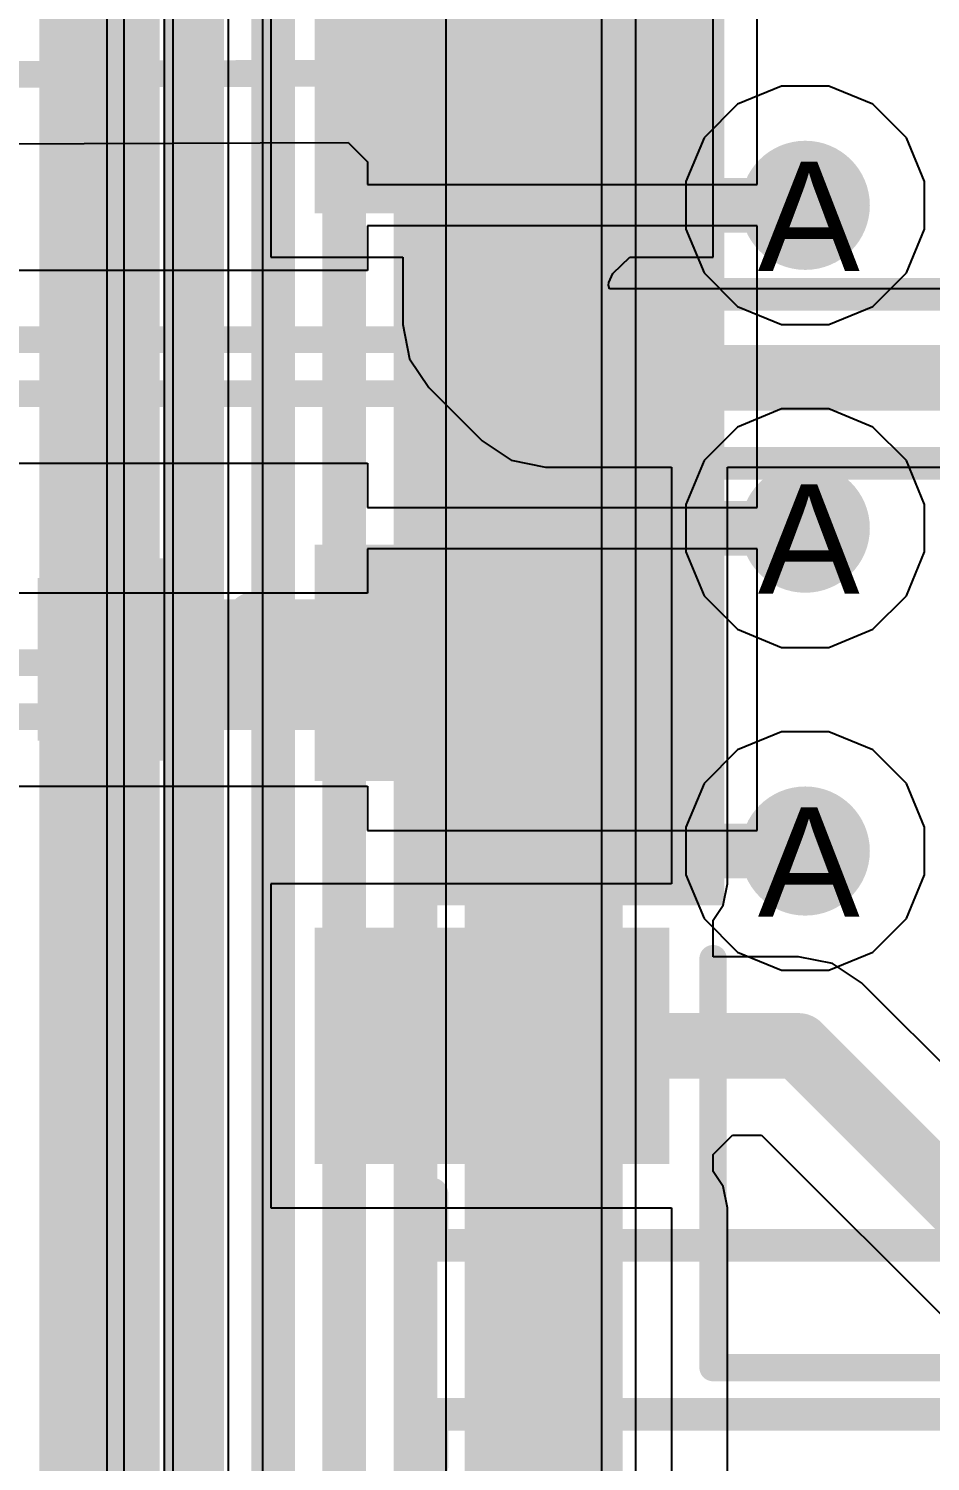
# Model space of a CAD drawing. Header units: inches. Extents: x 0 to 5271, y 0 to 5417.
# Drawn here: x 141.77 to 145.96, y 72.26 to 78.91 of the extents above; entities that cross this region are included whole.
import ezdxf

# ---------------------------------------------------------------- set-up
doc = ezdxf.new("R2010")
doc.units = ezdxf.units.IN
for name, color, linetype in [('Bottom Layer', 5, 'Continuous'), ('Bottom Overlay', 54, 'Continuous'), ('Bottom Paste', 16, 'Continuous'), ('Bottom Solder', 6, 'Continuous'), ('Drill Drawing', 1, 'Continuous'), ('L2_GND1', 16, 'Continuous'), ('L3_SIG1', 76, 'Continuous'), ('L4_PWR', 90, 'Continuous'), ('L5_GND2', 156, 'Continuous'), ('L6_SIG2', 130, 'Continuous'), ('L7_GND3', 216, 'Continuous'), ('Top Layer', 1, 'Continuous'), ('Top Overlay', 2, 'Continuous'), ('Top Paste', 8, 'Continuous'), ('Top Solder', 216, 'Continuous'), ('Via Holes', 16, 'Continuous')]:
    doc.layers.add(name, color=color, linetype=linetype)
doc.styles.add('Arial', font='', dxfattribs={"height": 0.2})
doc.styles.get('Arial').set_extended_font_data('Arial')

# ---------------------------------------------------------------- blocks, each defined once
blk = doc.blocks.new('TF31_30S_0_5SH_800__B_121')
at = {"layer": 'Bottom Layer'}
for points in [[(3.9, -2.275), (3.6, -2.275), (3.6, -0.975), (3.9, -0.975)], [(4.4, -2.275), (4.1, -2.275), (4.1, -0.975), (4.4, -0.975)], [(4.9, -2.275), (4.6, -2.275), (4.6, -0.975), (4.9, -0.975)], [(5.4, -2.275), (5.1, -2.275), (5.1, -0.975), (5.4, -0.975)], [(5.9, -2.275), (5.6, -2.275), (5.6, -0.975), (5.9, -0.975)], [(6.4, -2.275), (6.1, -2.275), (6.1, -0.975), (6.4, -0.975)], [(6.9, -2.275), (6.6, -2.275), (6.6, -0.975), (6.9, -0.975)], [(7.4, -2.275), (7.1, -2.275), (7.1, -0.975), (7.4, -0.975)]]:
    blk.add_hatch(color=5, dxfattribs=at).paths.add_polyline_path(points)
at = {"layer": 'Bottom Paste'}
for points in [[(3.9, -2.275), (3.6, -2.275), (3.6, -0.975), (3.9, -0.975)], [(4.4, -2.275), (4.1, -2.275), (4.1, -0.975), (4.4, -0.975)], [(4.9, -2.275), (4.6, -2.275), (4.6, -0.975), (4.9, -0.975)], [(5.4, -2.275), (5.1, -2.275), (5.1, -0.975), (5.4, -0.975)], [(5.9, -2.275), (5.6, -2.275), (5.6, -0.975), (5.9, -0.975)], [(6.4, -2.275), (6.1, -2.275), (6.1, -0.975), (6.4, -0.975)], [(6.9, -2.275), (6.6, -2.275), (6.6, -0.975), (6.9, -0.975)], [(7.4, -2.275), (7.1, -2.275), (7.1, -0.975), (7.4, -0.975)]]:
    blk.add_hatch(color=16, dxfattribs=at).paths.add_polyline_path(points)
at = {"layer": 'Bottom Solder'}
for points in [[(3.5016, -2.3766), (2.9984, -2.3766), (2.9984, -0.8734), (3.5016, -0.8734)], [(4.0016, -2.3766), (3.4984, -2.3766), (3.4984, -0.8734), (4.0016, -0.8734)], [(4.5016, -2.3766), (3.9984, -2.3766), (3.9984, -0.8734), (4.5016, -0.8734)], [(5.0016, -2.3766), (4.4984, -2.3766), (4.4984, -0.8734), (5.0016, -0.8734)], [(5.5016, -2.3766), (4.9984, -2.3766), (4.9984, -0.8734), (5.5016, -0.8734)], [(6.0016, -2.3766), (5.4984, -2.3766), (5.4984, -0.8734), (6.0016, -0.8734)], [(6.5016, -2.3766), (5.9984, -2.3766), (5.9984, -0.8734), (6.5016, -0.8734)], [(7.0016, -2.3766), (6.4984, -2.3766), (6.4984, -0.8734), (7.0016, -0.8734)], [(7.5016, -2.3766), (6.9984, -2.3766), (6.9984, -0.8734), (7.5016, -0.8734)]]:
    blk.add_hatch(color=6, dxfattribs=at).paths.add_polyline_path(points)
at = {"layer": 'Bottom Overlay'}
for points in [[(9.65, -0.925, 0.127, 0.127, 0), (9.65, 0.175, 0.127, 0.127, 0)], [(9.65, -0.925, 0.127, 0.127, 0), (7.75, -0.925, 0.127, 0.127, 0)]]:
    blk.add_lwpolyline(points, format="xyseb", dxfattribs=at)
for points in [[(7.7182, -0.925, 0.0635, 0.0635, 1), (7.7817, -0.925, 0.0635, 0.0635, 1)], [(9.6183, -0.925, 0.0635, 0.0635, 1), (9.6818, -0.925, 0.0635, 0.0635, 1)], [(9.6183, -0.925, 0.0635, 0.0635, 1), (9.6818, -0.925, 0.0635, 0.0635, 1)]]:
    blk.add_lwpolyline(points, format="xyseb", close=True, dxfattribs=at)
blk = doc.blocks.new('SMD3535_338')
at = {"layer": 'Top Layer'}
for points in [[(-2.41, 1.3885), (-0.865, 1.3885), (-0.865, 0.3915), (-2.41, 0.3915)], [(0.8651, 1.3885), (2.4101, 1.3885), (2.4101, 0.3915), (0.8651, 0.3915)], [(-2.41, -0.3915), (-0.865, -0.3915), (-0.865, -1.3885), (-2.41, -1.3885)], [(0.8651, -0.3915), (2.4101, -0.3915), (2.4101, -1.3885), (0.8651, -1.3885)]]:
    blk.add_hatch(color=1, dxfattribs=at).paths.add_polyline_path(points)
at = {"layer": 'Top Paste'}
for points in [[(-2.41, 1.3885), (-0.865, 1.3885), (-0.865, 0.3915), (-2.41, 0.3915)], [(0.8651, 1.3885), (2.4101, 1.3885), (2.4101, 0.3915), (0.8651, 0.3915)], [(-2.41, -0.3915), (-0.865, -0.3915), (-0.865, -1.3885), (-2.41, -1.3885)], [(0.8651, -0.3915), (2.4101, -0.3915), (2.4101, -1.3885), (0.8651, -1.3885)]]:
    blk.add_hatch(color=8, dxfattribs=at).paths.add_polyline_path(points)
at = {"layer": 'Top Solder'}
for points in [[(-2.4608, 1.4393), (-0.8142, 1.4393), (-0.8142, 0.3407), (-2.4608, 0.3407)], [(0.8143, 1.4393), (2.4609, 1.4393), (2.4609, 0.3407), (0.8143, 0.3407)], [(-2.4608, -0.3407), (-0.8142, -0.3407), (-0.8142, -1.4393), (-2.4608, -1.4393)], [(0.8143, -0.3407), (2.4609, -0.3407), (2.4609, -1.4393), (0.8143, -1.4393)]]:
    blk.add_hatch(color=216, dxfattribs=at).paths.add_polyline_path(points)
at = {"layer": 'Top Overlay'}
for points in [[(-1.9162, 1.5789, 0.1524, 0.1524, 0), (-1.9162, 1.8162, 0.1524, 0.1524, 0)], [(-1.9162, 1.8162, 0.1524, 0.1524, 0), (1.9162, 1.8162, 0.1524, 0.1524, 0)], [(1.9162, 1.5789, 0.1524, 0.1524, 0), (1.9162, 1.8162, 0.1524, 0.1524, 0)], [(-2.7432, 0.8382, 0.254, 0.254, 0), (-2.7432, 1.0922, 0.254, 0.254, 0)], [(-2.7432, 1.0922, 0.254, 0.254, 0), (-2.6162, 0.9652, 0.254, 0.254, 0)], [(-2.7432, 0.8382, 0.254, 0.254, 0), (-2.6162, 0.9652, 0.254, 0.254, 0)], [(2.54, -0.889, 0.254, 0.254, 0), (2.921, -0.889, 0.254, 0.254, 0)], [(-1.9162, -1.8162, 0.1524, 0.1524, 0), (-1.9162, -1.5789, 0.1524, 0.1524, 0)], [(1.9162, -1.8162, 0.1524, 0.1524, 0), (1.9162, -1.5789, 0.1524, 0.1524, 0)], [(2.1448, -2.0448, 0.1524, 0.1524, 0), (2.1448, -1.5789, 0.1524, 0.1524, 0)], [(-1.9162, -1.8162, 0.1524, 0.1524, 0), (1.9162, -1.8162, 0.1524, 0.1524, 0)], [(1.7768, -2.0448, 0.1524, 0.1524, 0), (2.1448, -2.0448, 0.1524, 0.1524, 0)]]:
    blk.add_lwpolyline(points, format="xyseb", dxfattribs=at)
for points in [[(-1.9543, 1.8162, 0.0762, 0.0762, 1), (-1.8781, 1.8162, 0.0762, 0.0762, 1)], [(-1.9543, 1.8162, 0.0762, 0.0762, 1), (-1.8781, 1.8162, 0.0762, 0.0762, 1)], [(1.8781, 1.8162, 0.0762, 0.0762, 1), (1.9543, 1.8162, 0.0762, 0.0762, 1)], [(1.8781, 1.8162, 0.0762, 0.0762, 1), (1.9543, 1.8162, 0.0762, 0.0762, 1)], [(-1.9543, 1.5789, 0.0762, 0.0762, 1), (-1.8781, 1.5789, 0.0762, 0.0762, 1)], [(1.8781, 1.5789, 0.0762, 0.0762, 1), (1.9543, 1.5789, 0.0762, 0.0762, 1)], [(-2.8067, 1.0922, 0.127, 0.127, 1), (-2.6797, 1.0922, 0.127, 0.127, 1)], [(-2.8067, 1.0922, 0.127, 0.127, 1), (-2.6797, 1.0922, 0.127, 0.127, 1)], [(-2.6797, 0.9652, 0.127, 0.127, 1), (-2.5527, 0.9652, 0.127, 0.127, 1)], [(-2.6797, 0.9652, 0.127, 0.127, 1), (-2.5527, 0.9652, 0.127, 0.127, 1)], [(-2.8067, 0.8382, 0.127, 0.127, 1), (-2.6797, 0.8382, 0.127, 0.127, 1)], [(-2.8067, 0.8382, 0.127, 0.127, 1), (-2.6797, 0.8382, 0.127, 0.127, 1)], [(2.4765, -0.889, 0.127, 0.127, 1), (2.6035, -0.889, 0.127, 0.127, 1)], [(2.8575, -0.889, 0.127, 0.127, 1), (2.9845, -0.889, 0.127, 0.127, 1)], [(-1.9543, -1.5789, 0.0762, 0.0762, 1), (-1.8781, -1.5789, 0.0762, 0.0762, 1)], [(1.8781, -1.5789, 0.0762, 0.0762, 1), (1.9543, -1.5789, 0.0762, 0.0762, 1)], [(2.1067, -1.5789, 0.0762, 0.0762, 1), (2.1829, -1.5789, 0.0762, 0.0762, 1)], [(-1.9543, -1.8162, 0.0762, 0.0762, 1), (-1.8781, -1.8162, 0.0762, 0.0762, 1)], [(-1.9543, -1.8162, 0.0762, 0.0762, 1), (-1.8781, -1.8162, 0.0762, 0.0762, 1)], [(1.8781, -1.8162, 0.0762, 0.0762, 1), (1.9543, -1.8162, 0.0762, 0.0762, 1)], [(1.8781, -1.8162, 0.0762, 0.0762, 1), (1.9543, -1.8162, 0.0762, 0.0762, 1)], [(1.7387, -2.0448, 0.0762, 0.0762, 1), (1.8149, -2.0448, 0.0762, 0.0762, 1)], [(2.1067, -2.0448, 0.0762, 0.0762, 1), (2.1829, -2.0448, 0.0762, 0.0762, 1)], [(2.1067, -2.0448, 0.0762, 0.0762, 1), (2.1829, -2.0448, 0.0762, 0.0762, 1)]]:
    blk.add_lwpolyline(points, format="xyseb", close=True, dxfattribs=at)
blk = doc.blocks.new('SMD3535_339')
at = {"layer": 'Top Layer'}
for points in [[(-2.41, 1.3885), (-0.865, 1.3885), (-0.865, 0.3915), (-2.41, 0.3915)], [(0.8651, 1.3885), (2.4101, 1.3885), (2.4101, 0.3915), (0.8651, 0.3915)], [(-2.41, -0.3915), (-0.865, -0.3915), (-0.865, -1.3885), (-2.41, -1.3885)], [(0.8651, -0.3915), (2.4101, -0.3915), (2.4101, -1.3885), (0.8651, -1.3885)]]:
    blk.add_hatch(color=1, dxfattribs=at).paths.add_polyline_path(points)
at = {"layer": 'Top Paste'}
for points in [[(-2.41, 1.3885), (-0.865, 1.3885), (-0.865, 0.3915), (-2.41, 0.3915)], [(0.8651, 1.3885), (2.4101, 1.3885), (2.4101, 0.3915), (0.8651, 0.3915)], [(-2.41, -0.3915), (-0.865, -0.3915), (-0.865, -1.3885), (-2.41, -1.3885)], [(0.8651, -0.3915), (2.4101, -0.3915), (2.4101, -1.3885), (0.8651, -1.3885)]]:
    blk.add_hatch(color=8, dxfattribs=at).paths.add_polyline_path(points)
at = {"layer": 'Top Solder'}
for points in [[(-2.4608, 1.4393), (-0.8142, 1.4393), (-0.8142, 0.3407), (-2.4608, 0.3407)], [(0.8143, 1.4393), (2.4609, 1.4393), (2.4609, 0.3407), (0.8143, 0.3407)], [(-2.4608, -0.3407), (-0.8142, -0.3407), (-0.8142, -1.4393), (-2.4608, -1.4393)], [(0.8143, -0.3407), (2.4609, -0.3407), (2.4609, -1.4393), (0.8143, -1.4393)]]:
    blk.add_hatch(color=216, dxfattribs=at).paths.add_polyline_path(points)
at = {"layer": 'Top Overlay'}
for points in [[(-1.9162, 1.8162, 0.1524, 0.1524, 0), (1.9162, 1.8162, 0.1524, 0.1524, 0)], [(-1.9162, 1.5789, 0.1524, 0.1524, 0), (-1.9162, 1.8162, 0.1524, 0.1524, 0)], [(1.9162, 1.5789, 0.1524, 0.1524, 0), (1.9162, 1.8162, 0.1524, 0.1524, 0)], [(-2.7432, 1.0922, 0.254, 0.254, 0), (-2.6162, 0.9652, 0.254, 0.254, 0)], [(-2.7432, 0.8382, 0.254, 0.254, 0), (-2.7432, 1.0922, 0.254, 0.254, 0)], [(-2.7432, 0.8382, 0.254, 0.254, 0), (-2.6162, 0.9652, 0.254, 0.254, 0)], [(2.54, -0.889, 0.254, 0.254, 0), (2.921, -0.889, 0.254, 0.254, 0)], [(-1.9162, -1.8162, 0.1524, 0.1524, 0), (-1.9162, -1.5789, 0.1524, 0.1524, 0)], [(1.9162, -1.8162, 0.1524, 0.1524, 0), (1.9162, -1.5789, 0.1524, 0.1524, 0)], [(2.1448, -2.0448, 0.1524, 0.1524, 0), (2.1448, -1.5789, 0.1524, 0.1524, 0)], [(-1.9162, -1.8162, 0.1524, 0.1524, 0), (1.9162, -1.8162, 0.1524, 0.1524, 0)], [(1.7768, -2.0448, 0.1524, 0.1524, 0), (2.1448, -2.0448, 0.1524, 0.1524, 0)]]:
    blk.add_lwpolyline(points, format="xyseb", dxfattribs=at)
for points in [[(-1.9543, 1.8162, 0.0762, 0.0762, 1), (-1.8781, 1.8162, 0.0762, 0.0762, 1)], [(-1.9543, 1.8162, 0.0762, 0.0762, 1), (-1.8781, 1.8162, 0.0762, 0.0762, 1)], [(1.8781, 1.8162, 0.0762, 0.0762, 1), (1.9543, 1.8162, 0.0762, 0.0762, 1)], [(1.8781, 1.8162, 0.0762, 0.0762, 1), (1.9543, 1.8162, 0.0762, 0.0762, 1)], [(-1.9543, 1.5789, 0.0762, 0.0762, 1), (-1.8781, 1.5789, 0.0762, 0.0762, 1)], [(1.8781, 1.5789, 0.0762, 0.0762, 1), (1.9543, 1.5789, 0.0762, 0.0762, 1)], [(-2.8067, 1.0922, 0.127, 0.127, 1), (-2.6797, 1.0922, 0.127, 0.127, 1)], [(-2.8067, 1.0922, 0.127, 0.127, 1), (-2.6797, 1.0922, 0.127, 0.127, 1)], [(-2.6797, 0.9652, 0.127, 0.127, 1), (-2.5527, 0.9652, 0.127, 0.127, 1)], [(-2.6797, 0.9652, 0.127, 0.127, 1), (-2.5527, 0.9652, 0.127, 0.127, 1)], [(-2.8067, 0.8382, 0.127, 0.127, 1), (-2.6797, 0.8382, 0.127, 0.127, 1)], [(-2.8067, 0.8382, 0.127, 0.127, 1), (-2.6797, 0.8382, 0.127, 0.127, 1)], [(2.4765, -0.889, 0.127, 0.127, 1), (2.6035, -0.889, 0.127, 0.127, 1)], [(2.8575, -0.889, 0.127, 0.127, 1), (2.9845, -0.889, 0.127, 0.127, 1)], [(-1.9543, -1.5789, 0.0762, 0.0762, 1), (-1.8781, -1.5789, 0.0762, 0.0762, 1)], [(1.8781, -1.5789, 0.0762, 0.0762, 1), (1.9543, -1.5789, 0.0762, 0.0762, 1)], [(2.1067, -1.5789, 0.0762, 0.0762, 1), (2.1829, -1.5789, 0.0762, 0.0762, 1)], [(-1.9543, -1.8162, 0.0762, 0.0762, 1), (-1.8781, -1.8162, 0.0762, 0.0762, 1)], [(-1.9543, -1.8162, 0.0762, 0.0762, 1), (-1.8781, -1.8162, 0.0762, 0.0762, 1)], [(1.8781, -1.8162, 0.0762, 0.0762, 1), (1.9543, -1.8162, 0.0762, 0.0762, 1)], [(1.8781, -1.8162, 0.0762, 0.0762, 1), (1.9543, -1.8162, 0.0762, 0.0762, 1)], [(1.7387, -2.0448, 0.0762, 0.0762, 1), (1.8149, -2.0448, 0.0762, 0.0762, 1)], [(2.1067, -2.0448, 0.0762, 0.0762, 1), (2.1829, -2.0448, 0.0762, 0.0762, 1)], [(2.1067, -2.0448, 0.0762, 0.0762, 1), (2.1829, -2.0448, 0.0762, 0.0762, 1)]]:
    blk.add_lwpolyline(points, format="xyseb", close=True, dxfattribs=at)
blk = doc.blocks.new('SMD3535_340')
at = {"layer": 'Top Layer'}
for points in [[(-2.41, 1.3885), (-0.865, 1.3885), (-0.865, 0.3915), (-2.41, 0.3915)], [(0.8651, 1.3885), (2.4101, 1.3885), (2.4101, 0.3915), (0.8651, 0.3915)], [(-2.41, -0.3915), (-0.865, -0.3915), (-0.865, -1.3885), (-2.41, -1.3885)], [(0.8651, -0.3915), (2.4101, -0.3915), (2.4101, -1.3885), (0.8651, -1.3885)]]:
    blk.add_hatch(color=1, dxfattribs=at).paths.add_polyline_path(points)
at = {"layer": 'Top Paste'}
for points in [[(-2.41, 1.3885), (-0.865, 1.3885), (-0.865, 0.3915), (-2.41, 0.3915)], [(0.8651, 1.3885), (2.4101, 1.3885), (2.4101, 0.3915), (0.8651, 0.3915)], [(-2.41, -0.3915), (-0.865, -0.3915), (-0.865, -1.3885), (-2.41, -1.3885)], [(0.8651, -0.3915), (2.4101, -0.3915), (2.4101, -1.3885), (0.8651, -1.3885)]]:
    blk.add_hatch(color=8, dxfattribs=at).paths.add_polyline_path(points)
at = {"layer": 'Top Solder'}
for points in [[(-2.4608, 1.4393), (-0.8142, 1.4393), (-0.8142, 0.3407), (-2.4608, 0.3407)], [(0.8143, 1.4393), (2.4609, 1.4393), (2.4609, 0.3407), (0.8143, 0.3407)], [(-2.4608, -0.3407), (-0.8142, -0.3407), (-0.8142, -1.4393), (-2.4608, -1.4393)], [(0.8143, -0.3407), (2.4609, -0.3407), (2.4609, -1.4393), (0.8143, -1.4393)]]:
    blk.add_hatch(color=216, dxfattribs=at).paths.add_polyline_path(points)
at = {"layer": 'Top Overlay'}
for points in [[(-1.9162, 1.5789, 0.1524, 0.1524, 0), (-1.9162, 1.8162, 0.1524, 0.1524, 0)], [(-1.9162, 1.8162, 0.1524, 0.1524, 0), (1.9162, 1.8162, 0.1524, 0.1524, 0)], [(1.9162, 1.5789, 0.1524, 0.1524, 0), (1.9162, 1.8162, 0.1524, 0.1524, 0)], [(-2.7432, 0.8382, 0.254, 0.254, 0), (-2.7432, 1.0922, 0.254, 0.254, 0)], [(-2.7432, 1.0922, 0.254, 0.254, 0), (-2.6162, 0.9652, 0.254, 0.254, 0)], [(-2.7432, 0.8382, 0.254, 0.254, 0), (-2.6162, 0.9652, 0.254, 0.254, 0)], [(2.54, -0.889, 0.254, 0.254, 0), (2.921, -0.889, 0.254, 0.254, 0)], [(-1.9162, -1.8162, 0.1524, 0.1524, 0), (-1.9162, -1.5789, 0.1524, 0.1524, 0)], [(1.9162, -1.8162, 0.1524, 0.1524, 0), (1.9162, -1.5789, 0.1524, 0.1524, 0)], [(2.1448, -2.0448, 0.1524, 0.1524, 0), (2.1448, -1.5789, 0.1524, 0.1524, 0)], [(-1.9162, -1.8162, 0.1524, 0.1524, 0), (1.9162, -1.8162, 0.1524, 0.1524, 0)], [(1.7768, -2.0448, 0.1524, 0.1524, 0), (2.1448, -2.0448, 0.1524, 0.1524, 0)]]:
    blk.add_lwpolyline(points, format="xyseb", dxfattribs=at)
for points in [[(-1.9543, 1.8162, 0.0762, 0.0762, 1), (-1.8781, 1.8162, 0.0762, 0.0762, 1)], [(-1.9543, 1.8162, 0.0762, 0.0762, 1), (-1.8781, 1.8162, 0.0762, 0.0762, 1)], [(1.8781, 1.8162, 0.0762, 0.0762, 1), (1.9543, 1.8162, 0.0762, 0.0762, 1)], [(1.8781, 1.8162, 0.0762, 0.0762, 1), (1.9543, 1.8162, 0.0762, 0.0762, 1)], [(-1.9543, 1.5789, 0.0762, 0.0762, 1), (-1.8781, 1.5789, 0.0762, 0.0762, 1)], [(1.8781, 1.5789, 0.0762, 0.0762, 1), (1.9543, 1.5789, 0.0762, 0.0762, 1)], [(-2.8067, 1.0922, 0.127, 0.127, 1), (-2.6797, 1.0922, 0.127, 0.127, 1)], [(-2.8067, 1.0922, 0.127, 0.127, 1), (-2.6797, 1.0922, 0.127, 0.127, 1)], [(-2.6797, 0.9652, 0.127, 0.127, 1), (-2.5527, 0.9652, 0.127, 0.127, 1)], [(-2.6797, 0.9652, 0.127, 0.127, 1), (-2.5527, 0.9652, 0.127, 0.127, 1)], [(-2.8067, 0.8382, 0.127, 0.127, 1), (-2.6797, 0.8382, 0.127, 0.127, 1)], [(-2.8067, 0.8382, 0.127, 0.127, 1), (-2.6797, 0.8382, 0.127, 0.127, 1)], [(2.4765, -0.889, 0.127, 0.127, 1), (2.6035, -0.889, 0.127, 0.127, 1)], [(2.8575, -0.889, 0.127, 0.127, 1), (2.9845, -0.889, 0.127, 0.127, 1)], [(-1.9543, -1.5789, 0.0762, 0.0762, 1), (-1.8781, -1.5789, 0.0762, 0.0762, 1)], [(1.8781, -1.5789, 0.0762, 0.0762, 1), (1.9543, -1.5789, 0.0762, 0.0762, 1)], [(2.1067, -1.5789, 0.0762, 0.0762, 1), (2.1829, -1.5789, 0.0762, 0.0762, 1)], [(-1.9543, -1.8162, 0.0762, 0.0762, 1), (-1.8781, -1.8162, 0.0762, 0.0762, 1)], [(-1.9543, -1.8162, 0.0762, 0.0762, 1), (-1.8781, -1.8162, 0.0762, 0.0762, 1)], [(1.8781, -1.8162, 0.0762, 0.0762, 1), (1.9543, -1.8162, 0.0762, 0.0762, 1)], [(1.8781, -1.8162, 0.0762, 0.0762, 1), (1.9543, -1.8162, 0.0762, 0.0762, 1)], [(1.7387, -2.0448, 0.0762, 0.0762, 1), (1.8149, -2.0448, 0.0762, 0.0762, 1)], [(2.1067, -2.0448, 0.0762, 0.0762, 1), (2.1829, -2.0448, 0.0762, 0.0762, 1)], [(2.1067, -2.0448, 0.0762, 0.0762, 1), (2.1829, -2.0448, 0.0762, 0.0762, 1)]]:
    blk.add_lwpolyline(points, format="xyseb", close=True, dxfattribs=at)
blk = doc.blocks.new('C___0402_344')
at = {"layer": 'Top Layer'}
for points in [[(-0.6985, -0.3176), (-0.6985, 0.3174), (-0.2413, 0.3174), (-0.2413, -0.3176)], [(0.2413, -0.3176), (0.2413, 0.3174), (0.6985, 0.3174), (0.6985, -0.3176)]]:
    blk.add_hatch(color=1, dxfattribs=at).paths.add_polyline_path(points)
at = {"layer": 'Top Paste'}
for points in [[(-0.6985, -0.3176), (-0.6985, 0.3174), (-0.2413, 0.3174), (-0.2413, -0.3176)], [(0.2413, -0.3176), (0.2413, 0.3174), (0.6985, 0.3174), (0.6985, -0.3176)]]:
    blk.add_hatch(color=8, dxfattribs=at).paths.add_polyline_path(points)
at = {"layer": 'Top Solder'}
for points in [[(-0.7585, -0.3776), (-0.7585, 0.3774), (-0.1813, 0.3774), (-0.1813, -0.3776)], [(0.1813, -0.3776), (0.1813, 0.3774), (0.7585, 0.3774), (0.7585, -0.3776)]]:
    blk.add_hatch(color=216, dxfattribs=at).paths.add_polyline_path(points)
at = {"layer": 'Top Overlay'}
for points in [[(-0.7874, 0.4063, 0.127, 0.127, 0), (-0.2794, 0.4063, 0.127, 0.127, 0)], [(-0.7874, -0.4065, 0.127, 0.127, 0), (-0.7874, 0.4063, 0.127, 0.127, 0)], [(0.2794, 0.4063, 0.127, 0.127, 0), (0.7874, 0.4063, 0.127, 0.127, 0)], [(0.7874, -0.4065, 0.127, 0.127, 0), (0.7874, 0.4063, 0.127, 0.127, 0)], [(-0.7874, -0.4065, 0.127, 0.127, 0), (-0.2794, -0.4065, 0.127, 0.127, 0)], [(0.2794, -0.4065, 0.127, 0.127, 0), (0.7874, -0.4065, 0.127, 0.127, 0)]]:
    blk.add_lwpolyline(points, format="xyseb", dxfattribs=at)
for points in [[(-0.8191, 0.4063, 0.0635, 0.0635, 1), (-0.7556, 0.4063, 0.0635, 0.0635, 1)], [(-0.8191, 0.4063, 0.0635, 0.0635, 1), (-0.7556, 0.4063, 0.0635, 0.0635, 1)], [(-0.3111, 0.4063, 0.0635, 0.0635, 1), (-0.2476, 0.4063, 0.0635, 0.0635, 1)], [(0.2477, 0.4063, 0.0635, 0.0635, 1), (0.3112, 0.4063, 0.0635, 0.0635, 1)], [(0.7557, 0.4063, 0.0635, 0.0635, 1), (0.8192, 0.4063, 0.0635, 0.0635, 1)], [(0.7557, 0.4063, 0.0635, 0.0635, 1), (0.8192, 0.4063, 0.0635, 0.0635, 1)], [(-0.8191, -0.4065, 0.0635, 0.0635, 1), (-0.7556, -0.4065, 0.0635, 0.0635, 1)], [(-0.8191, -0.4065, 0.0635, 0.0635, 1), (-0.7556, -0.4065, 0.0635, 0.0635, 1)], [(-0.3111, -0.4065, 0.0635, 0.0635, 1), (-0.2476, -0.4065, 0.0635, 0.0635, 1)], [(0.2477, -0.4065, 0.0635, 0.0635, 1), (0.3112, -0.4065, 0.0635, 0.0635, 1)], [(0.7557, -0.4065, 0.0635, 0.0635, 1), (0.8192, -0.4065, 0.0635, 0.0635, 1)], [(0.7557, -0.4065, 0.0635, 0.0635, 1), (0.8192, -0.4065, 0.0635, 0.0635, 1)]]:
    blk.add_lwpolyline(points, format="xyseb", close=True, dxfattribs=at)

msp = doc.modelspace()

# ---------------------------------------------------------------- hatches: boundary and pattern name
at = {"layer": 'Bottom Layer'}
h = msp.add_hatch(color=5, dxfattribs=at)
edge = h.paths.add_edge_path()
edge.add_arc((145.3752, 78.094), 0.3, 0, 360)
h = msp.add_hatch(color=5, dxfattribs=at)
edge = h.paths.add_edge_path()
edge.add_arc((145.3752, 76.594), 0.3, 0, 360)
h = msp.add_hatch(color=5, dxfattribs=at)
edge = h.paths.add_edge_path()
edge.add_arc((145.3752, 75.094), 0.3, 0, 360)
at = {"layer": 'L2_GND1'}
h = msp.add_hatch(color=16, dxfattribs=at)
edge = h.paths.add_edge_path()
edge.add_arc((145.3752, 78.094), 0.3, 0, 360)
h = msp.add_hatch(color=16, dxfattribs=at)
edge = h.paths.add_edge_path()
edge.add_arc((145.3752, 76.594), 0.3, 0, 360)
h = msp.add_hatch(color=16, dxfattribs=at)
edge = h.paths.add_edge_path()
edge.add_arc((145.3752, 75.094), 0.3, 0, 360)
at = {"layer": 'L3_SIG1'}
h = msp.add_hatch(color=76, dxfattribs=at)
edge = h.paths.add_edge_path()
edge.add_arc((145.3752, 78.094), 0.3, 0, 360)
h = msp.add_hatch(color=76, dxfattribs=at)
edge = h.paths.add_edge_path()
edge.add_arc((145.3752, 76.594), 0.3, 0, 360)
h = msp.add_hatch(color=76, dxfattribs=at)
edge = h.paths.add_edge_path()
edge.add_arc((145.3752, 75.094), 0.3, 0, 360)
at = {"layer": 'L4_PWR'}
h = msp.add_hatch(color=90, dxfattribs=at)
edge = h.paths.add_edge_path()
edge.add_arc((145.3752, 78.094), 0.3, 0, 360)
h = msp.add_hatch(color=90, dxfattribs=at)
edge = h.paths.add_edge_path()
edge.add_arc((145.3752, 76.594), 0.3, 0, 360)
h = msp.add_hatch(color=90, dxfattribs=at)
edge = h.paths.add_edge_path()
edge.add_arc((145.3752, 75.094), 0.3, 0, 360)
at = {"layer": 'L5_GND2'}
h = msp.add_hatch(color=156, dxfattribs=at)
edge = h.paths.add_edge_path()
edge.add_arc((145.3752, 78.094), 0.3, 0, 360)
h = msp.add_hatch(color=156, dxfattribs=at)
edge = h.paths.add_edge_path()
edge.add_arc((145.3752, 76.594), 0.3, 0, 360)
h = msp.add_hatch(color=156, dxfattribs=at)
edge = h.paths.add_edge_path()
edge.add_arc((145.3752, 75.094), 0.3, 0, 360)
at = {"layer": 'L6_SIG2'}
h = msp.add_hatch(color=130, dxfattribs=at)
edge = h.paths.add_edge_path()
edge.add_arc((145.3752, 78.094), 0.3, 0, 360)
h = msp.add_hatch(color=130, dxfattribs=at)
edge = h.paths.add_edge_path()
edge.add_arc((145.3752, 76.594), 0.3, 0, 360)
h = msp.add_hatch(color=130, dxfattribs=at)
edge = h.paths.add_edge_path()
edge.add_arc((145.3752, 75.094), 0.3, 0, 360)
at = {"layer": 'L7_GND3'}
h = msp.add_hatch(color=216, dxfattribs=at)
edge = h.paths.add_edge_path()
edge.add_arc((145.3752, 78.094), 0.3, 0, 360)
h = msp.add_hatch(color=216, dxfattribs=at)
edge = h.paths.add_edge_path()
edge.add_arc((145.3752, 76.594), 0.3, 0, 360)
h = msp.add_hatch(color=216, dxfattribs=at)
edge = h.paths.add_edge_path()
edge.add_arc((145.3752, 75.094), 0.3, 0, 360)
at = {"layer": 'Top Layer'}
h = msp.add_hatch(color=1, dxfattribs=at)
edge = h.paths.add_edge_path()
edge.add_arc((145.3752, 78.094), 0.3, 0, 360)
h = msp.add_hatch(color=1, dxfattribs=at)
edge = h.paths.add_edge_path()
edge.add_arc((145.3752, 76.594), 0.3, 0, 360)
h = msp.add_hatch(color=1, dxfattribs=at)
edge = h.paths.add_edge_path()
edge.add_arc((145.3752, 75.094), 0.3, 0, 360)
at = {"layer": 'Via Holes'}
h = msp.add_hatch(color=7, dxfattribs=at)
edge = h.paths.add_edge_path()
edge.add_arc((145.3752, 78.094), 0.15, 0, 360)
h = msp.add_hatch(color=7, dxfattribs=at)
edge = h.paths.add_edge_path()
edge.add_arc((145.3752, 76.594), 0.15, 0, 360)
h = msp.add_hatch(color=7, dxfattribs=at)
edge = h.paths.add_edge_path()
edge.add_arc((145.3752, 75.094), 0.15, 0, 360)

# ---------------------------------------------------------------- linework, layer by layer
at = {"layer": 'Bottom Layer'}
for p, q in [((145.1512, 78.69), (145.1512, 79.498)), ((145.1512, 78.19), (145.1512, 78.69)), ((140.4161, 78.376), (143.2532, 78.3859)), ((143.2532, 78.3859), (143.3432, 78.2962)), ((143.3432, 78.2962), (143.3432, 78.19)), ((143.3432, 78.19), (145.1512, 78.19)), ((145.1512, 77.998), (143.3432, 77.998)), ((143.3432, 77.998), (143.3432, 77.7919)), ((145.1512, 77.19), (145.1512, 77.998)), ((143.3432, 77.7919), (140.7432, 77.7919)), ((145.1512, 76.69), (145.1512, 77.19)), ((140.7432, 76.8961), (143.3432, 76.8961)), ((143.3432, 76.8961), (143.3432, 76.69)), ((143.3432, 76.69), (145.1512, 76.69)), ((145.1512, 76.498), (143.3432, 76.498)), ((143.3432, 76.498), (143.3432, 76.2919)), ((145.1512, 75.69), (145.1512, 76.498)), ((143.3432, 76.2919), (140.3676, 76.2919)), ((145.1512, 75.19), (145.1512, 75.69)), ((139.8468, 75.3961), (143.3432, 75.3961)), ((143.3432, 75.3961), (143.3432, 75.19)), ((143.3432, 75.19), (145.1512, 75.19))]:
    msp.add_line(p, q, dxfattribs=at)
for points in [[(139.6507, 78.6956, 0.1242, 0.1242, 0), (143.5292, 78.7091, 0.1242, 0.1242, 0)], [(143.5292, 78.7091, 0.1242, 0.1242, 0), (143.6321, 78.7091, 0.1242, 0.1242, 0)], [(143.6321, 78.7091, 0.1242, 0.1242, 0), (143.6593, 78.6819, 0.1242, 0.1242, 0)], [(143.6593, 78.6819, 0.1242, 0.1242, 0), (144.2472, 78.594, 0.1242, 0.1242, 0)], [(144.2472, 78.094, 0.254, 0.254, 0), (145.3752, 78.094, 0.254, 0.254, 0)], [(143.6228, 77.4696, 0.1242, 0.1242, 0), (143.7472, 77.594, 0.1242, 0.1242, 0)], [(143.7472, 77.594, 0.1242, 0.1242, 0), (144.2472, 77.594, 0.1242, 0.1242, 0)], [(140.4999, 77.4696, 0.1242, 0.1242, 0), (143.6228, 77.4696, 0.1242, 0.1242, 0)], [(140.4999, 77.2184, 0.1242, 0.1242, 0), (143.6228, 77.2184, 0.1242, 0.1242, 0)], [(143.6228, 77.2184, 0.1242, 0.1242, 0), (143.7472, 77.094, 0.1242, 0.1242, 0)], [(143.7472, 77.094, 0.1242, 0.1242, 0), (144.2472, 77.094, 0.1242, 0.1242, 0)], [(144.2472, 76.594, 0.254, 0.254, 0), (145.3752, 76.594, 0.254, 0.254, 0)], [(143.6228, 75.9696, 0.1242, 0.1242, 0), (143.7472, 76.094, 0.1242, 0.1242, 0)], [(143.7472, 76.094, 0.1242, 0.1242, 0), (144.2472, 76.094, 0.1242, 0.1242, 0)], [(139.6035, 75.9696, 0.1242, 0.1242, 0), (143.6228, 75.9696, 0.1242, 0.1242, 0)], [(139.6035, 75.7184, 0.1242, 0.1242, 0), (143.6228, 75.7184, 0.1242, 0.1242, 0)], [(143.6228, 75.7184, 0.1242, 0.1242, 0), (143.7472, 75.594, 0.1242, 0.1242, 0)], [(143.7472, 75.594, 0.1242, 0.1242, 0), (144.2472, 75.594, 0.1242, 0.1242, 0)], [(144.2472, 75.094, 0.254, 0.254, 0), (145.3752, 75.094, 0.254, 0.254, 0)]]:
    msp.add_lwpolyline(points, format="xyseb", dxfattribs=at)
for points in [[(143.4982, 78.7091, 0.0621, 0.0621, 1), (143.5603, 78.7091, 0.0621, 0.0621, 1)], [(143.4982, 78.7091, 0.0621, 0.0621, 1), (143.5603, 78.7091, 0.0621, 0.0621, 1)], [(143.6011, 78.7091, 0.0621, 0.0621, 1), (143.6631, 78.7091, 0.0621, 0.0621, 1)], [(143.6011, 78.7091, 0.0621, 0.0621, 1), (143.6631, 78.7091, 0.0621, 0.0621, 1)], [(143.6282, 78.6819, 0.0621, 0.0621, 1), (143.6903, 78.6819, 0.0621, 0.0621, 1)], [(143.6282, 78.6819, 0.0621, 0.0621, 1), (143.6903, 78.6819, 0.0621, 0.0621, 1)], [(144.2162, 78.594, 0.0621, 0.0621, 1), (144.2783, 78.594, 0.0621, 0.0621, 1)], [(144.1837, 78.094, 0.127, 0.127, 1), (144.3107, 78.094, 0.127, 0.127, 1)], [(145.3117, 78.094, 0.127, 0.127, 1), (145.4387, 78.094, 0.127, 0.127, 1)], [(143.7162, 77.594, 0.0621, 0.0621, 1), (143.7782, 77.594, 0.0621, 0.0621, 1)], [(143.7162, 77.594, 0.0621, 0.0621, 1), (143.7782, 77.594, 0.0621, 0.0621, 1)], [(144.2162, 77.594, 0.0621, 0.0621, 1), (144.2783, 77.594, 0.0621, 0.0621, 1)], [(143.5917, 77.4696, 0.0621, 0.0621, 1), (143.6538, 77.4696, 0.0621, 0.0621, 1)], [(143.5917, 77.4696, 0.0621, 0.0621, 1), (143.6538, 77.4696, 0.0621, 0.0621, 1)], [(143.5917, 77.2184, 0.0621, 0.0621, 1), (143.6538, 77.2184, 0.0621, 0.0621, 1)], [(143.5917, 77.2184, 0.0621, 0.0621, 1), (143.6538, 77.2184, 0.0621, 0.0621, 1)], [(143.7162, 77.094, 0.0621, 0.0621, 1), (143.7782, 77.094, 0.0621, 0.0621, 1)], [(143.7162, 77.094, 0.0621, 0.0621, 1), (143.7782, 77.094, 0.0621, 0.0621, 1)], [(144.2162, 77.094, 0.0621, 0.0621, 1), (144.2783, 77.094, 0.0621, 0.0621, 1)], [(144.1837, 76.594, 0.127, 0.127, 1), (144.3107, 76.594, 0.127, 0.127, 1)], [(145.3117, 76.594, 0.127, 0.127, 1), (145.4387, 76.594, 0.127, 0.127, 1)], [(143.7162, 76.094, 0.0621, 0.0621, 1), (143.7782, 76.094, 0.0621, 0.0621, 1)], [(143.7162, 76.094, 0.0621, 0.0621, 1), (143.7782, 76.094, 0.0621, 0.0621, 1)], [(144.2162, 76.094, 0.0621, 0.0621, 1), (144.2783, 76.094, 0.0621, 0.0621, 1)], [(143.5918, 75.9696, 0.0621, 0.0621, 1), (143.6539, 75.9696, 0.0621, 0.0621, 1)], [(143.5918, 75.9696, 0.0621, 0.0621, 1), (143.6539, 75.9696, 0.0621, 0.0621, 1)], [(143.5918, 75.7184, 0.0621, 0.0621, 1), (143.6539, 75.7184, 0.0621, 0.0621, 1)], [(143.5918, 75.7184, 0.0621, 0.0621, 1), (143.6539, 75.7184, 0.0621, 0.0621, 1)], [(143.7162, 75.594, 0.0621, 0.0621, 1), (143.7782, 75.594, 0.0621, 0.0621, 1)], [(143.7162, 75.594, 0.0621, 0.0621, 1), (143.7782, 75.594, 0.0621, 0.0621, 1)], [(144.2162, 75.594, 0.0621, 0.0621, 1), (144.2783, 75.594, 0.0621, 0.0621, 1)], [(144.1837, 75.094, 0.127, 0.127, 1), (144.3107, 75.094, 0.127, 0.127, 1)], [(145.3117, 75.094, 0.127, 0.127, 1), (145.4387, 75.094, 0.127, 0.127, 1)]]:
    msp.add_lwpolyline(points, format="xyseb", close=True, dxfattribs=at)
at = {"layer": 'L2_GND1'}
for p, q in [((142.8566, 63.4426), (142.8566, 84.5262)), ((142.1314, 82.7986), (142.1314, 59.8402)), ((145.265, 78.648), (145.0614, 78.5636)), ((145.4854, 78.648), (145.265, 78.648)), ((145.689, 78.5636), (145.4854, 78.648)), ((145.0614, 78.5636), (144.9056, 78.4078)), ((145.8449, 78.4078), (145.689, 78.5636)), ((144.9056, 78.4078), (144.8212, 78.2042)), ((145.9292, 78.2042), (145.8449, 78.4078)), ((144.8212, 78.2042), (144.8212, 77.9838)), ((145.9292, 77.9838), (145.9292, 78.2042)), ((144.8212, 77.9838), (144.9056, 77.7802)), ((145.8449, 77.7802), (145.9292, 77.9838)), ((144.9056, 77.7802), (145.0614, 77.6243)), ((145.689, 77.6243), (145.8449, 77.7802)), ((145.0614, 77.6243), (145.265, 77.54)), ((145.4854, 77.54), (145.689, 77.6243)), ((145.265, 77.54), (145.4854, 77.54)), ((145.265, 77.148), (145.0614, 77.0637)), ((145.4854, 77.148), (145.265, 77.148)), ((145.689, 77.0637), (145.4854, 77.148)), ((145.0614, 77.0637), (144.9056, 76.9078)), ((145.8449, 76.9078), (145.689, 77.0637)), ((144.9056, 76.9078), (144.8212, 76.7042)), ((145.9292, 76.7042), (145.8449, 76.9078)), ((144.8212, 76.7042), (144.8212, 76.4838)), ((145.9292, 76.4838), (145.9292, 76.7042)), ((144.8212, 76.4838), (144.9056, 76.2802)), ((145.8449, 76.2802), (145.9292, 76.4838)), ((144.9056, 76.2802), (145.0614, 76.1244)), ((145.689, 76.1244), (145.8449, 76.2802)), ((145.0614, 76.1244), (145.265, 76.04)), ((145.4854, 76.04), (145.689, 76.1244)), ((145.265, 76.04), (145.4854, 76.04)), ((145.265, 75.648), (145.0614, 75.5636)), ((145.4854, 75.648), (145.265, 75.648)), ((145.689, 75.5636), (145.4854, 75.648)), ((145.0614, 75.5636), (144.9056, 75.4078)), ((145.8449, 75.4078), (145.689, 75.5636)), ((144.9056, 75.4078), (144.8212, 75.2042)), ((145.9292, 75.2042), (145.8449, 75.4078)), ((144.8212, 75.2042), (144.8212, 74.9838)), ((145.9292, 74.9838), (145.9292, 75.2042)), ((144.8212, 74.9838), (144.9056, 74.7802)), ((145.8449, 74.7802), (145.9292, 74.9838)), ((144.9056, 74.7802), (145.0614, 74.6243)), ((145.689, 74.6243), (145.8449, 74.7802)), ((145.0614, 74.6243), (145.265, 74.54)), ((145.4854, 74.54), (145.689, 74.6243)), ((145.265, 74.54), (145.4854, 74.54))]:
    msp.add_line(p, q, dxfattribs=at)
msp.add_lwpolyline([(142.494, 59.69, 0.2032, 0.2032, 0), (142.494, 84.6764, 0.2032, 0.2032, 0)], format="xyseb", dxfattribs=at)
at = {"layer": 'L4_PWR'}
for p, q in [((142.6972, 64.8214), (142.6972, 94.3453)), ((142.4382, 83.2124), (142.4382, 65.8573)), ((145.265, 78.648), (145.0614, 78.5636)), ((145.4854, 78.648), (145.265, 78.648)), ((145.689, 78.5636), (145.4854, 78.648)), ((145.0614, 78.5636), (144.9056, 78.4078)), ((145.8449, 78.4078), (145.689, 78.5636)), ((144.9056, 78.4078), (144.8212, 78.2042)), ((145.9292, 78.2042), (145.8449, 78.4078)), ((144.8212, 78.2042), (144.8212, 77.9838)), ((145.9292, 77.9838), (145.9292, 78.2042)), ((144.8212, 77.9838), (144.9056, 77.7802)), ((145.8449, 77.7802), (145.9292, 77.9838)), ((144.9056, 77.7802), (145.0614, 77.6243)), ((145.689, 77.6243), (145.8449, 77.7802)), ((145.0614, 77.6243), (145.265, 77.54)), ((145.4854, 77.54), (145.689, 77.6243)), ((145.265, 77.54), (145.4854, 77.54)), ((145.265, 77.148), (145.0614, 77.0637)), ((145.4854, 77.148), (145.265, 77.148)), ((145.689, 77.0637), (145.4854, 77.148)), ((145.0614, 77.0637), (144.9056, 76.9078)), ((145.8449, 76.9078), (145.689, 77.0637)), ((144.9056, 76.9078), (144.8212, 76.7042)), ((145.9292, 76.7042), (145.8449, 76.9078)), ((144.8212, 76.7042), (144.8212, 76.4838)), ((145.9292, 76.4838), (145.9292, 76.7042)), ((144.8212, 76.4838), (144.9056, 76.2802)), ((145.8449, 76.2802), (145.9292, 76.4838)), ((144.9056, 76.2802), (145.0614, 76.1244)), ((145.689, 76.1244), (145.8449, 76.2802)), ((145.0614, 76.1244), (145.265, 76.04)), ((145.4854, 76.04), (145.689, 76.1244)), ((145.265, 76.04), (145.4854, 76.04)), ((145.265, 75.648), (145.0614, 75.5636)), ((145.4854, 75.648), (145.265, 75.648)), ((145.689, 75.5636), (145.4854, 75.648)), ((145.0614, 75.5636), (144.9056, 75.4078)), ((145.8449, 75.4078), (145.689, 75.5636)), ((144.9056, 75.4078), (144.8212, 75.2042)), ((145.9292, 75.2042), (145.8449, 75.4078)), ((144.8212, 75.2042), (144.8212, 74.9838)), ((145.9292, 74.9838), (145.9292, 75.2042)), ((144.8212, 74.9838), (144.9056, 74.7802)), ((145.8449, 74.7802), (145.9292, 74.9838)), ((144.9056, 74.7802), (145.0614, 74.6243)), ((145.689, 74.6243), (145.8449, 74.7802)), ((145.0614, 74.6243), (145.265, 74.54)), ((145.4854, 74.54), (145.689, 74.6243)), ((145.265, 74.54), (145.4854, 74.54))]:
    msp.add_line(p, q, dxfattribs=at)
msp.add_lwpolyline([(144.2741, 66.2491, 0.508, 0.508, 0), (144.2741, 88.5988, 0.508, 0.508, 0)], format="xyseb", dxfattribs=at)
at = {"layer": 'L5_GND2'}
for p, q in [((142.2118, 83.1703), (142.2118, 66.1403)), ((144.5879, 65.2789), (144.5879, 80.8861))]:
    msp.add_line(p, q, dxfattribs=at)
for points in [[(142.5743, 65.9902, 0.2032, 0.2032, 0), (142.5743, 83.1703, 0.2032, 0.2032, 0)], [(142.9045, 65.8534, 0.2032, 0.2032, 0), (142.9045, 83.0335, 0.2032, 0.2032, 0)], [(143.2347, 65.7166, 0.2032, 0.2032, 0), (143.2347, 82.8967, 0.2032, 0.2032, 0)], [(143.5649, 65.5524, 0.2032, 0.2032, 0), (143.5649, 82.76, 0.2032, 0.2032, 0)], [(143.8951, 65.4157, 0.2032, 0.2032, 0), (143.8951, 81.7204, 0.2032, 0.2032, 0)], [(144.2253, 65.2789, 0.2032, 0.2032, 0), (144.2253, 81.0363, 0.2032, 0.2032, 0)]]:
    msp.add_lwpolyline(points, format="xyseb", dxfattribs=at)
at = {"layer": 'L6_SIG2'}
for p, q in [((143.7062, 93.9488), (143.7062, 68.6794)), ((144.4314, 68.5292), (144.4314, 93.7986))]:
    msp.add_line(p, q, dxfattribs=at)
msp.add_lwpolyline([(144.0688, 68.5292, 0.2032, 0.2032, 0), (144.0688, 93.9488, 0.2032, 0.2032, 0)], format="xyseb", dxfattribs=at)
at = {"layer": 'L7_GND3'}
msp.add_line((142.3994, 70.9422), (142.3994, 82.2198), dxfattribs=at)
msp.add_lwpolyline([(142.0368, 70.9422, 0.2032, 0.2032, 0), (142.0368, 82.2198, 0.2032, 0.2032, 0)], format="xyseb", dxfattribs=at)
at = {"layer": 'Top Layer'}
for p, q in [((142.8942, 79.3589), (142.8942, 77.8539)), ((144.9472, 77.8539), (144.9472, 79.19)), ((142.8942, 77.8539), (143.5064, 77.8539)), ((143.5064, 77.8539), (143.5064, 77.54)), ((144.4822, 77.778), (144.5603, 77.8539)), ((144.5603, 77.8539), (144.9472, 77.8539)), ((144.4635, 77.735), (144.4822, 77.778)), ((144.4623, 77.7237), (144.4635, 77.735)), ((144.4667, 77.7066), (144.4623, 77.7237)), ((146.9028, 77.7066), (144.4667, 77.7066)), ((143.5064, 77.54), (143.5379, 77.3815)), ((143.5379, 77.3815), (143.6277, 77.247)), ((143.6277, 77.247), (143.8755, 76.9992)), ((143.8755, 76.9992), (144.01, 76.9094)), ((144.01, 76.9094), (144.1685, 76.8778)), ((144.1685, 76.8778), (144.7546, 76.8778)), ((144.7546, 76.8778), (144.7546, 74.9412)), ((145.0136, 74.9412), (145.0136, 76.8778)), ((145.0136, 76.8778), (146.6377, 76.8778)), ((144.7546, 74.9412), (142.8942, 74.9412)), ((142.8942, 74.9412), (142.8942, 73.4362)), ((144.9939, 74.8421), (145.0136, 74.9412)), ((144.9472, 74.7723), (144.9939, 74.8421)), ((144.9472, 74.6031), (144.9472, 74.7723)), ((145.3435, 74.6031), (144.9472, 74.6031)), ((145.5021, 74.5715), (145.3435, 74.6031)), ((145.6365, 74.4817), (145.5021, 74.5715)), ((147.2094, 72.9088), (145.6365, 74.4817)), ((144.9472, 73.6845), (145.037, 73.7743)), ((145.037, 73.7743), (145.1719, 73.7743)), ((145.1719, 73.7743), (146.502, 72.4441)), ((144.9472, 73.6052), (144.9472, 73.6845)), ((144.9939, 73.5353), (144.9472, 73.6052)), ((145.0136, 73.4362), (144.9939, 73.5353)), ((142.8942, 73.4362), (144.7546, 73.4362)), ((144.7546, 73.4362), (144.7546, 70.5235)), ((145.0136, 70.5235), (145.0136, 73.4362))]:
    msp.add_line(p, q, dxfattribs=at)
for points in [[(142.0988, 75.9845, 0.5588, 0.5588, 0), (142.0988, 80.4136, 0.5588, 0.5588, 0)], [(143.9207, 77.54, 0.3048, 0.3048, 0), (143.9207, 78.6064, 0.3048, 0.3048, 0)], [(143.9207, 78.6064, 0.3048, 0.3048, 0), (144.1291, 78.6064, 0.3048, 0.3048, 0)], [(144.1291, 78.6064, 0.3048, 0.3048, 0), (144.4752, 78.2603, 0.3048, 0.3048, 0)], [(143.9207, 77.54, 0.3048, 0.3048, 0), (144.1685, 77.2922, 0.3048, 0.3048, 0)], [(144.1685, 77.2922, 0.3048, 0.3048, 0), (146.9028, 77.2922, 0.3048, 0.3048, 0)], [(142.0988, 71.551, 0.5588, 0.5588, 0), (142.0988, 75.9845, 0.5588, 0.5588, 0)], [(142.3274, 75.9845, 0.5588, 0.5588, 0), (144.0886, 75.9845, 0.5588, 0.5588, 0)], [(143.9207, 74.1887, 0.3048, 0.3048, 0), (145.3435, 74.1887, 0.3048, 0.3048, 0)], [(145.3435, 74.1887, 0.3048, 0.3048, 0), (146.9164, 72.6158, 0.3048, 0.3048, 0)]]:
    msp.add_lwpolyline(points, format="xyseb", dxfattribs=at)
for points in [[(143.8445, 78.6064, 0.1524, 0.1524, 1), (143.9969, 78.6064, 0.1524, 0.1524, 1)], [(143.8445, 78.6064, 0.1524, 0.1524, 1), (143.9969, 78.6064, 0.1524, 0.1524, 1)], [(144.0529, 78.6064, 0.1524, 0.1524, 1), (144.2053, 78.6064, 0.1524, 0.1524, 1)], [(144.0529, 78.6064, 0.1524, 0.1524, 1), (144.2053, 78.6064, 0.1524, 0.1524, 1)], [(144.399, 78.2603, 0.1524, 0.1524, 1), (144.5514, 78.2603, 0.1524, 0.1524, 1)], [(143.8445, 77.54, 0.1524, 0.1524, 1), (143.9969, 77.54, 0.1524, 0.1524, 1)], [(143.8445, 77.54, 0.1524, 0.1524, 1), (143.9969, 77.54, 0.1524, 0.1524, 1)], [(144.0923, 77.2922, 0.1524, 0.1524, 1), (144.2447, 77.2922, 0.1524, 0.1524, 1)], [(144.0923, 77.2922, 0.1524, 0.1524, 1), (144.2447, 77.2922, 0.1524, 0.1524, 1)], [(141.9591, 75.9845, 0.2794, 0.2794, 1), (142.2385, 75.9845, 0.2794, 0.2794, 1)], [(141.9591, 75.9845, 0.2794, 0.2794, 1), (142.2385, 75.9845, 0.2794, 0.2794, 1)], [(142.1877, 75.9845, 0.2794, 0.2794, 1), (142.4671, 75.9845, 0.2794, 0.2794, 1)], [(143.9489, 75.9845, 0.2794, 0.2794, 1), (144.2283, 75.9845, 0.2794, 0.2794, 1)], [(143.8445, 74.1887, 0.1524, 0.1524, 1), (143.9969, 74.1887, 0.1524, 0.1524, 1)], [(145.2673, 74.1887, 0.1524, 0.1524, 1), (145.4197, 74.1887, 0.1524, 0.1524, 1)], [(145.2673, 74.1887, 0.1524, 0.1524, 1), (145.4197, 74.1887, 0.1524, 0.1524, 1)]]:
    msp.add_lwpolyline(points, format="xyseb", close=True, dxfattribs=at)

# ---------------------------------------------------------------- block references
at = {"rotation": 270}
msp.add_blockref('TF31_30S_0_5SH_800__B_121', (145.8722, 82.344), dxfattribs=at)
for name, p in [('SMD3535_340', (145.5582, 79.4964)), ('SMD3535_339', (145.5582, 75.0787)), ('C___0402_344', (141.6289, 75.9845)), ('SMD3535_338', (145.5582, 70.661))]:
    msp.add_blockref(name, p)

# ---------------------------------------------------------------- texts
at = {"layer": 'Drill Drawing', "style": 'Arial'}
for p in [(145.1551, 77.7893), (145.1551, 76.2893), (145.1551, 74.7893)]:
    msp.add_text('A', height=0.508, dxfattribs=at).set_placement(p)

doc.saveas('drawing.dxf')
